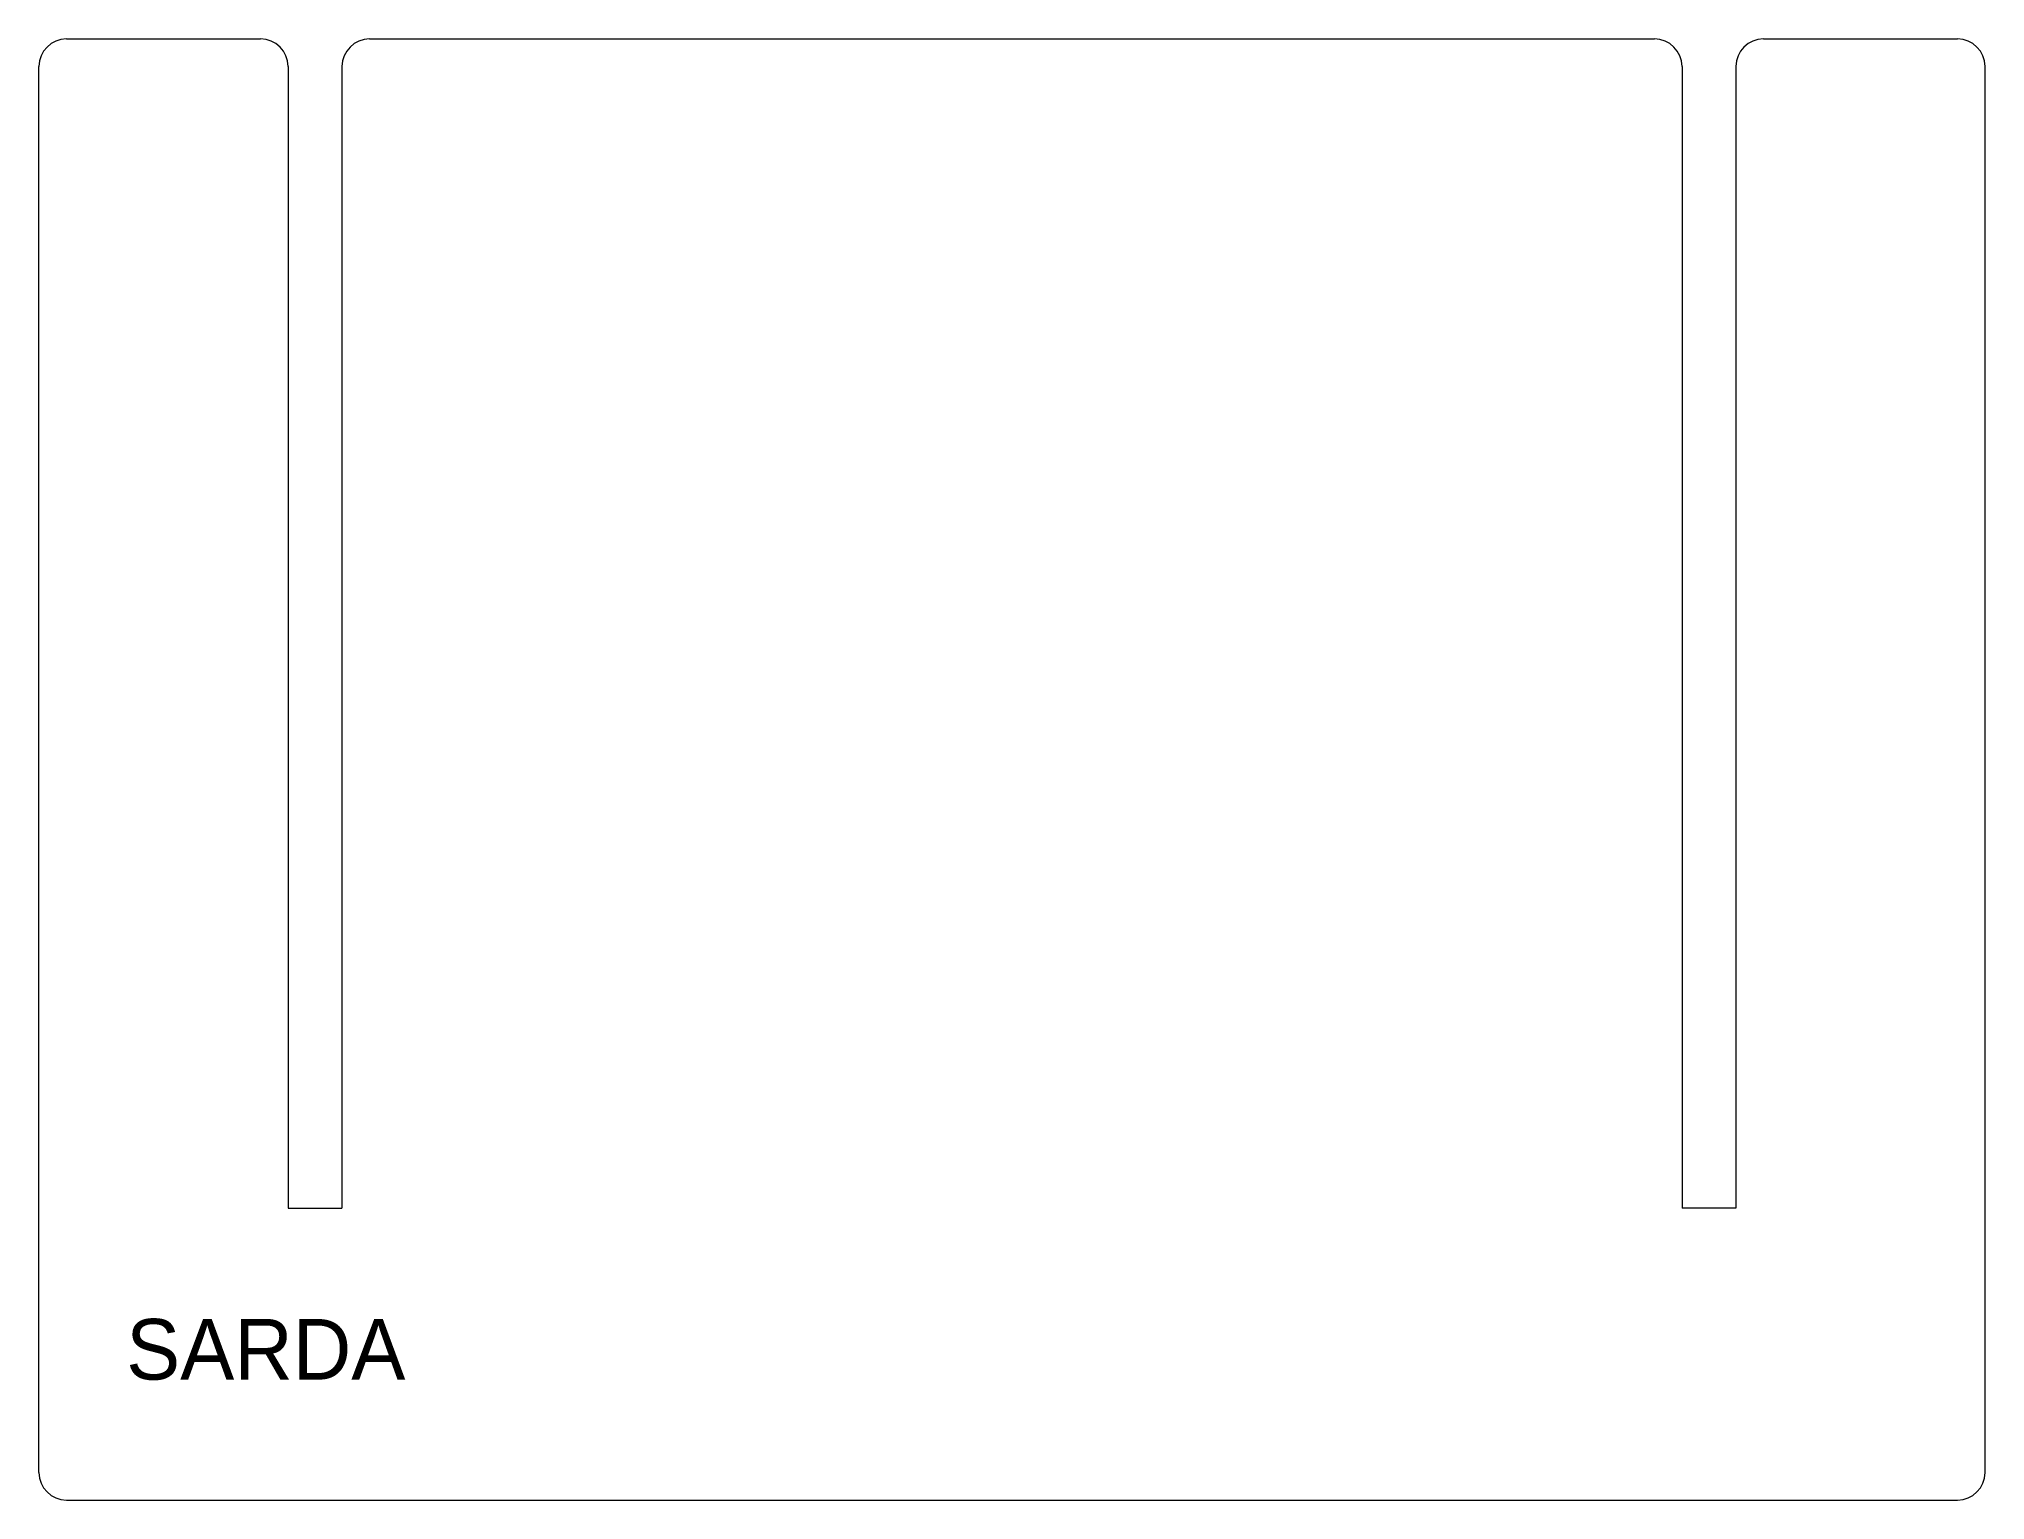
# Model space of a CAD drawing. Header units: inches. Extents: x -0.01 to 4.01, y -0.01 to 3.01.
import ezdxf

# ---------------------------------------------------------------- set-up
doc = ezdxf.new("R2010")
doc.units = ezdxf.units.IN
doc.header["$MEASUREMENT"] = 0

msp = doc.modelspace()

# ---------------------------------------------------------------- linework, layer by layer
at = {"color": 1, "linetype": 'Continuous', "lineweight": 5}
for p, q in [((0.05, 3.007), (0.45, 3.007)), ((0.675, 3.007), (3.325, 3.007)), ((3.55, 3.007), (3.95, 3.007)), ((-0.007, 0.05), (-0.007, 2.95)), ((0.507, 2.95), (0.507, 0.5953)), ((0.618, 2.95), (0.618, 0.5953)), ((3.382, 2.95), (3.382, 0.5953)), ((3.493, 2.95), (3.493, 0.5953)), ((4.007, 0.05), (4.007, 2.95)), ((0.507, 0.5953), (0.618, 0.5953)), ((3.493, 0.5953), (3.382, 0.5953)), ((0.05, -0.007), (3.95, -0.007))]:
    msp.add_line(p, q, dxfattribs=at)
for centre, start, end in [((0.05, 2.95), 90, 180), ((0.45, 2.95), 0, 90), ((0.675, 2.95), 90, 180), ((3.325, 2.95), 0, 90), ((3.55, 2.95), 90, 180), ((3.95, 2.95), 0, 90), ((0.05, 0.05), 180, 270), ((3.95, 0.05), 270, 0)]:
    msp.add_arc(centre, 0.057, start, end, dxfattribs=at)

# ---------------------------------------------------------------- texts
at = {"color": 2, "lineweight": 5, "insert": (0.1729, 0.3666), "char_height": 0.125, "width": 0.792413, "attachment_point": 1}
msp.add_mtext('{SARDA}', dxfattribs=at)

doc.saveas('drawing.dxf')
